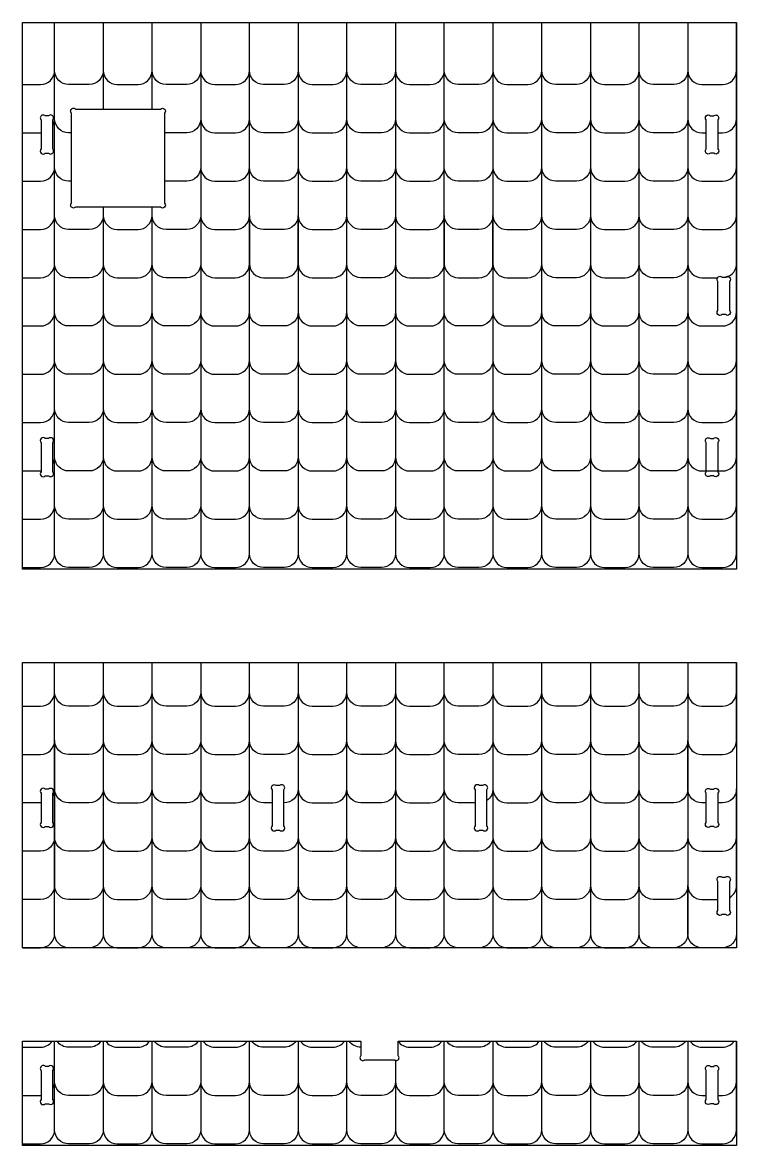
# Model space of a CAD drawing. Extents: x 73.4 to 121.7, y 2004.6 to 2045.3.
# Drawn here: x 114.09 to 121.73, y 2033.29 to 2045.31 of the extents above; entities that cross this region are included whole.
import ezdxf

# ---------------------------------------------------------------- set-up
doc = ezdxf.new("R2010")
doc.units = 0
doc.layers.add('LAYER1', color=18, linetype='CONTINUOUS')

msp = doc.modelspace()

# ---------------------------------------------------------------- linework, layer by layer
at = {"layer": 'LAYER1'}
for points in [[(114.085, 2044.647), (114.28, 2044.647, 0.414214), (114.43, 2044.797), (114.43, 2045.311)], [(114.951, 2045.311), (114.951, 2044.797, -0.414214), (114.801, 2044.647), (114.58, 2044.647, -0.414214), (114.43, 2044.797), (114.43, 2045.311)], [(114.951, 2045.311), (114.951, 2044.797, 0.414214), (115.101, 2044.647), (115.323, 2044.647, 0.414214), (115.473, 2044.797), (115.473, 2045.311)], [(115.994, 2045.311), (115.994, 2044.797, -0.414214), (115.844, 2044.647), (115.623, 2044.647, -0.414214), (115.473, 2044.797), (115.473, 2045.311)], [(115.994, 2045.311), (115.994, 2044.797, 0.414214), (116.144, 2044.647), (116.366, 2044.647, 0.414214), (116.516, 2044.797), (116.516, 2045.311)], [(117.037, 2045.311), (117.037, 2044.797, -0.414214), (116.887, 2044.647), (116.666, 2044.647, -0.414214), (116.516, 2044.797), (116.516, 2045.311)], [(117.037, 2045.311), (117.037, 2044.797, 0.414214), (117.187, 2044.647), (117.409, 2044.647, 0.414214), (117.559, 2044.797), (117.559, 2045.311)], [(118.08, 2045.311), (118.08, 2044.797, -0.414214), (117.93, 2044.647), (117.709, 2044.647, -0.414214), (117.559, 2044.797), (117.559, 2045.311)], [(118.08, 2045.311), (118.08, 2044.797, 0.414214), (118.23, 2044.647), (118.452, 2044.647, 0.414214), (118.602, 2044.797), (118.602, 2045.311)], [(119.123, 2045.311), (119.123, 2044.797, -0.414214), (118.973, 2044.647), (118.752, 2044.647, -0.414214), (118.602, 2044.797), (118.602, 2045.311)], [(119.123, 2045.311), (119.123, 2044.797, 0.414214), (119.273, 2044.647), (119.495, 2044.647, 0.414214), (119.645, 2044.797), (119.645, 2045.311)], [(120.166, 2045.311), (120.166, 2044.797, -0.414214), (120.016, 2044.647), (119.795, 2044.647, -0.414214), (119.645, 2044.797), (119.645, 2045.311)], [(120.166, 2045.311), (120.166, 2044.797, 0.414214), (120.316, 2044.647), (120.538, 2044.647, 0.414214), (120.688, 2044.797), (120.688, 2045.311)], [(121.209, 2045.311), (121.209, 2044.797, -0.414214), (121.059, 2044.647), (120.837, 2044.647, -0.414214), (120.688, 2044.797), (120.688, 2045.311)], [(121.209, 2045.311), (121.209, 2044.797, 0.414214), (121.359, 2044.647), (121.581, 2044.647, 0.414214), (121.731, 2044.797), (121.731, 2045.311)], [(114.41, 2044.206, 0.129526), (114.43, 2044.279), (114.43, 2044.797)], [(114.61, 2044.13), (114.58, 2044.13, -0.414214), (114.43, 2044.279), (114.43, 2044.797)], [(115.994, 2044.797), (115.994, 2044.279, -0.414214), (115.844, 2044.13), (115.623, 2044.13, -0.027222), (115.606, 2044.13)], [(115.994, 2044.797), (115.994, 2044.279, 0.414214), (116.144, 2044.13), (116.366, 2044.13, 0.414214), (116.516, 2044.279), (116.516, 2044.797)], [(117.037, 2044.797), (117.037, 2044.279, -0.414214), (116.887, 2044.13), (116.666, 2044.13, -0.414214), (116.516, 2044.279), (116.516, 2044.797)], [(117.037, 2044.797), (117.037, 2044.279, 0.414214), (117.187, 2044.13), (117.409, 2044.13, 0.414214), (117.559, 2044.279), (117.559, 2044.797)], [(118.08, 2044.797), (118.08, 2044.279, -0.414214), (117.93, 2044.13), (117.709, 2044.13, -0.414214), (117.559, 2044.279), (117.559, 2044.797)], [(118.08, 2044.797), (118.08, 2044.279, 0.414214), (118.23, 2044.13), (118.452, 2044.13, 0.414214), (118.602, 2044.279), (118.602, 2044.797)], [(119.123, 2044.797), (119.123, 2044.279, -0.414214), (118.973, 2044.13), (118.752, 2044.13, -0.414214), (118.602, 2044.279), (118.602, 2044.797)], [(119.123, 2044.797), (119.123, 2044.279, 0.414214), (119.273, 2044.13), (119.495, 2044.13, 0.414214), (119.645, 2044.279), (119.645, 2044.797)], [(120.166, 2044.797), (120.166, 2044.279, -0.414214), (120.016, 2044.13), (119.795, 2044.13, -0.414214), (119.645, 2044.279), (119.645, 2044.797)], [(120.166, 2044.797), (120.166, 2044.279, 0.414214), (120.316, 2044.13), (120.538, 2044.13, 0.414214), (120.688, 2044.279), (120.688, 2044.797)], [(121.209, 2044.797), (121.209, 2044.279, -0.414214), (121.059, 2044.13), (120.837, 2044.13, -0.414214), (120.688, 2044.279), (120.688, 2044.797)], [(121.209, 2044.797), (121.209, 2044.279, 0.414214), (121.359, 2044.13), (121.406, 2044.13)], [(121.531, 2044.13), (121.581, 2044.13, 0.414214), (121.731, 2044.279), (121.731, 2044.797)], [(114.085, 2043.612), (114.28, 2043.612, 0.414214), (114.43, 2043.762), (114.43, 2044.279)], [(114.61, 2043.612), (114.58, 2043.612, -0.414214), (114.43, 2043.762), (114.43, 2044.279)], [(115.994, 2044.279), (115.994, 2043.762, -0.414214), (115.844, 2043.612), (115.623, 2043.612, -0.027222), (115.606, 2043.613)], [(115.994, 2044.279), (115.994, 2043.762, 0.414214), (116.144, 2043.612), (116.366, 2043.612, 0.414214), (116.516, 2043.762), (116.516, 2044.279)], [(117.037, 2044.279), (117.037, 2043.762, -0.414214), (116.887, 2043.612), (116.666, 2043.612, -0.414214), (116.516, 2043.762), (116.516, 2044.279)], [(117.037, 2044.279), (117.037, 2043.762, 0.414214), (117.187, 2043.612), (117.409, 2043.612, 0.414214), (117.559, 2043.762), (117.559, 2044.279)], [(118.08, 2044.279), (118.08, 2043.762, -0.414214), (117.93, 2043.612), (117.709, 2043.612, -0.414214), (117.559, 2043.762), (117.559, 2044.279)], [(118.08, 2044.279), (118.08, 2043.762, 0.414214), (118.23, 2043.612), (118.452, 2043.612, 0.414214), (118.602, 2043.762), (118.602, 2044.279)], [(119.123, 2044.279), (119.123, 2043.762, -0.414214), (118.973, 2043.612), (118.752, 2043.612, -0.414214), (118.602, 2043.762), (118.602, 2044.279)], [(119.123, 2044.279), (119.123, 2043.762, 0.414214), (119.273, 2043.612), (119.495, 2043.612, 0.414214), (119.645, 2043.762), (119.645, 2044.279)], [(120.166, 2044.279), (120.166, 2043.762, -0.414214), (120.016, 2043.612), (119.795, 2043.612, -0.414214), (119.645, 2043.762), (119.645, 2044.279)], [(120.166, 2044.279), (120.166, 2043.762, 0.414214), (120.316, 2043.612), (120.538, 2043.612, 0.414214), (120.688, 2043.762), (120.688, 2044.279)], [(121.209, 2044.279), (121.209, 2043.762, -0.414214), (121.059, 2043.612), (120.837, 2043.612, -0.414214), (120.688, 2043.762), (120.688, 2044.279)], [(121.209, 2044.279), (121.209, 2043.762, 0.414214), (121.359, 2043.612), (121.581, 2043.612, 0.414214), (121.731, 2043.762), (121.731, 2044.279)], [(114.085, 2044.13), (114.28, 2044.13, 0.009213), (114.285, 2044.13)], [(114.085, 2043.095), (114.28, 2043.095, 0.414214), (114.43, 2043.245), (114.43, 2043.762)], [(114.951, 2043.333), (114.951, 2043.245, -0.414214), (114.801, 2043.095), (114.58, 2043.095, -0.414214), (114.43, 2043.245), (114.43, 2043.762)], [(115.994, 2043.762), (115.994, 2043.245, -0.414214), (115.844, 2043.095), (115.623, 2043.095, -0.414214), (115.473, 2043.245), (115.473, 2043.333)], [(115.994, 2043.762), (115.994, 2043.245, 0.414214), (116.144, 2043.095), (116.366, 2043.095, 0.414214), (116.516, 2043.245), (116.516, 2043.762)], [(117.037, 2043.762), (117.037, 2043.245, -0.414214), (116.887, 2043.095), (116.666, 2043.095, -0.414214), (116.516, 2043.245), (116.516, 2043.762)], [(117.037, 2043.762), (117.037, 2043.245, 0.414214), (117.187, 2043.095), (117.409, 2043.095, 0.414214), (117.559, 2043.245), (117.559, 2043.762)], [(118.08, 2043.762), (118.08, 2043.245, -0.414214), (117.93, 2043.095), (117.709, 2043.095, -0.414214), (117.559, 2043.245), (117.559, 2043.762)], [(118.08, 2043.762), (118.08, 2043.245, 0.414214), (118.23, 2043.095), (118.452, 2043.095, 0.414214), (118.602, 2043.245), (118.602, 2043.762)], [(119.123, 2043.762), (119.123, 2043.245, -0.414214), (118.973, 2043.095), (118.752, 2043.095, -0.414214), (118.602, 2043.245), (118.602, 2043.762)], [(119.123, 2043.762), (119.123, 2043.245, 0.414214), (119.273, 2043.095), (119.495, 2043.095, 0.414214), (119.645, 2043.245), (119.645, 2043.762)], [(120.166, 2043.762), (120.166, 2043.245, -0.414214), (120.016, 2043.095), (119.795, 2043.095, -0.414214), (119.645, 2043.245), (119.645, 2043.762)], [(120.166, 2043.762), (120.166, 2043.245, 0.414214), (120.316, 2043.095), (120.538, 2043.095, 0.414214), (120.688, 2043.245), (120.688, 2043.762)], [(121.209, 2043.762), (121.209, 2043.245, -0.414214), (121.059, 2043.095), (120.837, 2043.095, -0.414214), (120.688, 2043.245), (120.688, 2043.762)], [(121.209, 2043.762), (121.209, 2043.245, 0.414214), (121.359, 2043.095), (121.581, 2043.095, 0.414214), (121.731, 2043.245), (121.731, 2043.762)], [(114.951, 2043.333), (114.951, 2043.245, 0.414214), (115.101, 2043.095), (115.323, 2043.095, 0.414214), (115.473, 2043.245), (115.473, 2043.333)], [(114.085, 2042.578), (114.28, 2042.578, 0.414214), (114.43, 2042.728), (114.43, 2043.245)], [(114.951, 2043.245), (114.951, 2042.728, -0.414214), (114.801, 2042.578), (114.58, 2042.578, -0.414214), (114.43, 2042.728), (114.43, 2043.245)], [(114.951, 2043.245), (114.951, 2042.728, 0.414214), (115.101, 2042.578), (115.323, 2042.578, 0.414214), (115.473, 2042.728), (115.473, 2043.245)], [(115.994, 2043.245), (115.994, 2042.728, -0.414214), (115.844, 2042.578), (115.623, 2042.578, -0.414214), (115.473, 2042.728), (115.473, 2043.245)], [(115.994, 2043.245), (115.994, 2042.728, 0.414214), (116.144, 2042.578), (116.366, 2042.578, 0.414214), (116.516, 2042.728), (116.516, 2043.245)], [(116.516, 2043.245), (116.516, 2042.728, 0.414214), (116.666, 2042.578), (116.887, 2042.578, 0.414214), (117.037, 2042.728), (117.037, 2043.245)], [(117.037, 2043.245), (117.037, 2042.728, 0.414214), (117.187, 2042.578), (117.409, 2042.578, 0.414214), (117.559, 2042.728), (117.559, 2043.245)], [(118.08, 2043.245), (118.08, 2042.728, -0.414214), (117.93, 2042.578), (117.709, 2042.578, -0.414214), (117.559, 2042.728), (117.559, 2043.245)], [(118.08, 2043.245), (118.08, 2042.728, 0.414214), (118.23, 2042.578), (118.452, 2042.578, 0.414214), (118.602, 2042.728), (118.602, 2043.245)], [(118.602, 2043.245), (118.602, 2042.728, 0.414214), (118.752, 2042.578), (118.973, 2042.578, 0.414214), (119.123, 2042.728), (119.123, 2043.245)], [(119.123, 2043.245), (119.123, 2042.728, 0.414214), (119.273, 2042.578), (119.495, 2042.578, 0.414214), (119.645, 2042.728), (119.645, 2043.245)], [(120.166, 2043.245), (120.166, 2042.728, -0.414214), (120.016, 2042.578), (119.795, 2042.578, -0.414214), (119.645, 2042.728), (119.645, 2043.245)], [(120.166, 2043.245), (120.166, 2042.728, 0.414214), (120.316, 2042.578), (120.538, 2042.578, 0.414214), (120.688, 2042.728), (120.688, 2043.245)], [(121.209, 2043.245), (121.209, 2042.728, -0.414214), (121.059, 2042.578), (120.837, 2042.578, -0.414214), (120.688, 2042.728), (120.688, 2043.245)], [(121.209, 2043.245), (121.209, 2042.728, 0.414214), (121.359, 2042.578), (121.531, 2042.578)], [(121.622, 2042.584, 0.335351), (121.731, 2042.728), (121.731, 2043.245)], [(114.085, 2042.061), (114.28, 2042.061, 0.414214), (114.43, 2042.211), (114.43, 2042.728)], [(114.951, 2042.728), (114.951, 2042.211, -0.414214), (114.801, 2042.061), (114.58, 2042.061, -0.414214), (114.43, 2042.211), (114.43, 2042.728)], [(114.951, 2042.728), (114.951, 2042.211, 0.414214), (115.101, 2042.061), (115.323, 2042.061, 0.414214), (115.473, 2042.211), (115.473, 2042.728)], [(115.994, 2042.728), (115.994, 2042.211, -0.414214), (115.844, 2042.061), (115.623, 2042.061, -0.414214), (115.473, 2042.211), (115.473, 2042.728)], [(115.994, 2042.728), (115.994, 2042.211, 0.414214), (116.144, 2042.061), (116.366, 2042.061, 0.414214), (116.516, 2042.211), (116.516, 2042.728)], [(117.037, 2042.728), (117.037, 2042.211, -0.414214), (116.887, 2042.061), (116.666, 2042.061, -0.414214), (116.516, 2042.211), (116.516, 2042.728)], [(117.037, 2042.728), (117.037, 2042.211, 0.414214), (117.187, 2042.061), (117.409, 2042.061, 0.414214), (117.559, 2042.211), (117.559, 2042.728)], [(118.08, 2042.728), (118.08, 2042.211, -0.414214), (117.93, 2042.061), (117.709, 2042.061, -0.414214), (117.559, 2042.211), (117.559, 2042.728)], [(118.08, 2042.728), (118.08, 2042.211, 0.414214), (118.23, 2042.061), (118.452, 2042.061, 0.414214), (118.602, 2042.211), (118.602, 2042.728)], [(119.123, 2042.728), (119.123, 2042.211, -0.414214), (118.973, 2042.061), (118.752, 2042.061, -0.414214), (118.602, 2042.211), (118.602, 2042.728)], [(119.123, 2042.728), (119.123, 2042.211, 0.414214), (119.273, 2042.061), (119.495, 2042.061, 0.414214), (119.645, 2042.211), (119.645, 2042.728)], [(120.166, 2042.728), (120.166, 2042.211, -0.414214), (120.016, 2042.061), (119.795, 2042.061, -0.414214), (119.645, 2042.211), (119.645, 2042.728)], [(120.166, 2042.728), (120.166, 2042.211, 0.414214), (120.316, 2042.061), (120.538, 2042.061, 0.414214), (120.688, 2042.211), (120.688, 2042.728)], [(121.209, 2042.728), (121.209, 2042.211, -0.414214), (121.059, 2042.061), (120.837, 2042.061, -0.414214), (120.688, 2042.211), (120.688, 2042.728)], [(121.209, 2042.728), (121.209, 2042.211, 0.414214), (121.359, 2042.061), (121.581, 2042.061, 0.414214), (121.731, 2042.211), (121.731, 2042.728)], [(114.085, 2041.544), (114.28, 2041.544, 0.414214), (114.43, 2041.694), (114.43, 2042.211)], [(114.951, 2042.211), (114.951, 2041.694, -0.414214), (114.801, 2041.544), (114.58, 2041.544, -0.414214), (114.43, 2041.694), (114.43, 2042.211)], [(114.951, 2042.211), (114.951, 2041.694, 0.414214), (115.101, 2041.544), (115.323, 2041.544, 0.414214), (115.473, 2041.694), (115.473, 2042.211)], [(115.994, 2042.211), (115.994, 2041.694, -0.414214), (115.844, 2041.544), (115.623, 2041.544, -0.414214), (115.473, 2041.694), (115.473, 2042.211)], [(115.994, 2042.211), (115.994, 2041.694, 0.414214), (116.144, 2041.544), (116.366, 2041.544, 0.414214), (116.516, 2041.694), (116.516, 2042.211)], [(117.037, 2042.211), (117.037, 2041.694, -0.414214), (116.887, 2041.544), (116.666, 2041.544, -0.414214), (116.516, 2041.694), (116.516, 2042.211)], [(117.037, 2042.211), (117.037, 2041.694, 0.414214), (117.187, 2041.544), (117.409, 2041.544, 0.414214), (117.559, 2041.694), (117.559, 2042.211)], [(118.08, 2042.211), (118.08, 2041.694, -0.414214), (117.93, 2041.544), (117.709, 2041.544, -0.414214), (117.559, 2041.694), (117.559, 2042.211)], [(118.08, 2042.211), (118.08, 2041.694, 0.414214), (118.23, 2041.544), (118.452, 2041.544, 0.414214), (118.602, 2041.694), (118.602, 2042.211)], [(119.123, 2042.211), (119.123, 2041.694, -0.414214), (118.973, 2041.544), (118.752, 2041.544, -0.414214), (118.602, 2041.694), (118.602, 2042.211)], [(119.123, 2042.211), (119.123, 2041.694, 0.414214), (119.273, 2041.544), (119.495, 2041.544, 0.414214), (119.645, 2041.694), (119.645, 2042.211)], [(120.166, 2042.211), (120.166, 2041.694, -0.414214), (120.016, 2041.544), (119.795, 2041.544, -0.414214), (119.645, 2041.694), (119.645, 2042.211)], [(120.166, 2042.211), (120.166, 2041.694, 0.414214), (120.316, 2041.544), (120.538, 2041.544, 0.414214), (120.688, 2041.694), (120.688, 2042.211)], [(121.209, 2042.211), (121.209, 2041.694, -0.414214), (121.059, 2041.544), (120.837, 2041.544, -0.414214), (120.688, 2041.694), (120.688, 2042.211)], [(121.209, 2042.211), (121.209, 2041.694, 0.414214), (121.359, 2041.544), (121.581, 2041.544, 0.414214), (121.731, 2041.694), (121.731, 2042.211)], [(114.085, 2041.027), (114.28, 2041.027, 0.414214), (114.43, 2041.176), (114.43, 2041.694)], [(114.951, 2041.694), (114.951, 2041.176, -0.414214), (114.801, 2041.027), (114.58, 2041.027, -0.414214), (114.43, 2041.176), (114.43, 2041.694)], [(114.951, 2041.694), (114.951, 2041.176, 0.414214), (115.101, 2041.027), (115.323, 2041.027, 0.414214), (115.473, 2041.176), (115.473, 2041.694)], [(115.994, 2041.694), (115.994, 2041.176, -0.414214), (115.844, 2041.027), (115.623, 2041.027, -0.414214), (115.473, 2041.176), (115.473, 2041.694)], [(115.994, 2041.694), (115.994, 2041.176, 0.414214), (116.144, 2041.027), (116.366, 2041.027, 0.414214), (116.516, 2041.176), (116.516, 2041.694)], [(117.037, 2041.694), (117.037, 2041.176, -0.414214), (116.887, 2041.027), (116.666, 2041.027, -0.414214), (116.516, 2041.176), (116.516, 2041.694)], [(117.037, 2041.694), (117.037, 2041.176, 0.414214), (117.187, 2041.027), (117.409, 2041.027, 0.414214), (117.559, 2041.176), (117.559, 2041.694)], [(118.08, 2041.694), (118.08, 2041.176, -0.414214), (117.93, 2041.027), (117.709, 2041.027, -0.414214), (117.559, 2041.176), (117.559, 2041.694)], [(118.08, 2041.694), (118.08, 2041.176, 0.414214), (118.23, 2041.027), (118.452, 2041.027, 0.414214), (118.602, 2041.176), (118.602, 2041.694)], [(119.123, 2041.694), (119.123, 2041.176, -0.414214), (118.973, 2041.027), (118.752, 2041.027, -0.414214), (118.602, 2041.176), (118.602, 2041.694)], [(119.123, 2041.694), (119.123, 2041.176, 0.414214), (119.273, 2041.027), (119.495, 2041.027, 0.414214), (119.645, 2041.176), (119.645, 2041.694)], [(120.166, 2041.694), (120.166, 2041.176, -0.414214), (120.016, 2041.027), (119.795, 2041.027, -0.414214), (119.645, 2041.176), (119.645, 2041.694)], [(120.166, 2041.694), (120.166, 2041.176, 0.414214), (120.316, 2041.027), (120.538, 2041.027, 0.414214), (120.688, 2041.176), (120.688, 2041.694)], [(121.209, 2041.694), (121.209, 2041.176, -0.414214), (121.059, 2041.027), (120.837, 2041.027, -0.414214), (120.688, 2041.176), (120.688, 2041.694)], [(121.209, 2041.694), (121.209, 2041.176, 0.414214), (121.359, 2041.027), (121.581, 2041.027, 0.414214), (121.731, 2041.176), (121.731, 2041.694)], [(114.41, 2040.585, 0.129526), (114.43, 2040.659), (114.43, 2041.176)], [(114.951, 2041.176), (114.951, 2040.659, -0.414214), (114.801, 2040.509), (114.58, 2040.509, -0.414214), (114.43, 2040.659), (114.43, 2041.176)], [(114.951, 2041.176), (114.951, 2040.659, 0.414214), (115.101, 2040.509), (115.323, 2040.509, 0.414214), (115.473, 2040.659), (115.473, 2041.176)], [(115.994, 2041.176), (115.994, 2040.659, -0.414214), (115.844, 2040.509), (115.623, 2040.509, -0.414214), (115.473, 2040.659), (115.473, 2041.176)], [(115.994, 2041.176), (115.994, 2040.659, 0.414214), (116.144, 2040.509), (116.366, 2040.509, 0.414214), (116.516, 2040.659), (116.516, 2041.176)], [(117.037, 2041.176), (117.037, 2040.659, -0.414214), (116.887, 2040.509), (116.666, 2040.509, -0.414214), (116.516, 2040.659), (116.516, 2041.176)], [(117.037, 2041.176), (117.037, 2040.659, 0.414214), (117.187, 2040.509), (117.409, 2040.509, 0.414214), (117.559, 2040.659), (117.559, 2041.176)], [(118.08, 2041.176), (118.08, 2040.659, -0.414214), (117.93, 2040.509), (117.709, 2040.509, -0.414214), (117.559, 2040.659), (117.559, 2041.176)], [(118.08, 2041.176), (118.08, 2040.659, 0.414214), (118.23, 2040.509), (118.452, 2040.509, 0.414214), (118.602, 2040.659), (118.602, 2041.176)], [(119.123, 2041.176), (119.123, 2040.659, -0.414214), (118.973, 2040.509), (118.752, 2040.509, -0.414214), (118.602, 2040.659), (118.602, 2041.176)], [(119.123, 2041.176), (119.123, 2040.659, 0.414214), (119.273, 2040.509), (119.495, 2040.509, 0.414214), (119.645, 2040.659), (119.645, 2041.176)], [(120.166, 2041.176), (120.166, 2040.659, -0.414214), (120.016, 2040.509), (119.795, 2040.509, -0.414214), (119.645, 2040.659), (119.645, 2041.176)], [(120.166, 2041.176), (120.166, 2040.659, 0.414214), (120.316, 2040.509), (120.538, 2040.509, 0.414214), (120.688, 2040.659), (120.688, 2041.176)], [(121.209, 2041.176), (121.209, 2040.659, -0.414214), (121.059, 2040.509), (120.837, 2040.509, -0.414214), (120.688, 2040.659), (120.688, 2041.176)], [(121.209, 2041.176), (121.209, 2040.659, 0.414214), (121.359, 2040.509), (121.581, 2040.509, 0.414214), (121.731, 2040.659), (121.731, 2041.176)], [(114.085, 2039.992), (114.28, 2039.992, 0.414214), (114.43, 2040.142), (114.43, 2040.659)], [(114.951, 2040.659), (114.951, 2040.142, -0.414214), (114.801, 2039.992), (114.58, 2039.992, -0.414214), (114.43, 2040.142), (114.43, 2040.659)], [(114.951, 2040.659), (114.951, 2040.142, 0.414214), (115.101, 2039.992), (115.323, 2039.992, 0.414214), (115.473, 2040.142), (115.473, 2040.659)], [(115.994, 2040.659), (115.994, 2040.142, -0.414214), (115.844, 2039.992), (115.623, 2039.992, -0.414214), (115.473, 2040.142), (115.473, 2040.659)], [(115.994, 2040.659), (115.994, 2040.142, 0.414214), (116.144, 2039.992), (116.366, 2039.992, 0.414214), (116.516, 2040.142), (116.516, 2040.659)], [(117.037, 2040.659), (117.037, 2040.142, -0.414214), (116.887, 2039.992), (116.666, 2039.992, -0.414214), (116.516, 2040.142), (116.516, 2040.659)], [(117.037, 2040.659), (117.037, 2040.142, 0.414214), (117.187, 2039.992), (117.409, 2039.992, 0.414214), (117.559, 2040.142), (117.559, 2040.659)], [(118.08, 2040.659), (118.08, 2040.142, -0.414214), (117.93, 2039.992), (117.709, 2039.992, -0.414214), (117.559, 2040.142), (117.559, 2040.659)], [(118.08, 2040.659), (118.08, 2040.142, 0.414214), (118.23, 2039.992), (118.452, 2039.992, 0.414214), (118.602, 2040.142), (118.602, 2040.659)], [(119.123, 2040.659), (119.123, 2040.142, -0.414214), (118.973, 2039.992), (118.752, 2039.992, -0.414214), (118.602, 2040.142), (118.602, 2040.659)], [(119.123, 2040.659), (119.123, 2040.142, 0.414214), (119.273, 2039.992), (119.495, 2039.992, 0.414214), (119.645, 2040.142), (119.645, 2040.659)], [(120.166, 2040.659), (120.166, 2040.142, -0.414214), (120.016, 2039.992), (119.795, 2039.992, -0.414214), (119.645, 2040.142), (119.645, 2040.659)], [(120.166, 2040.659), (120.166, 2040.142, 0.414214), (120.316, 2039.992), (120.538, 2039.992, 0.414214), (120.688, 2040.142), (120.688, 2040.659)], [(121.209, 2040.659), (121.209, 2040.142, -0.414214), (121.059, 2039.992), (120.837, 2039.992, -0.414214), (120.688, 2040.142), (120.688, 2040.659)], [(121.209, 2040.659), (121.209, 2040.142, 0.414214), (121.359, 2039.992), (121.581, 2039.992, 0.414214), (121.731, 2040.142), (121.731, 2040.659)], [(114.085, 2040.509), (114.28, 2040.509, 0.009213), (114.285, 2040.509)], [(114.085, 2039.475), (114.28, 2039.475, 0.414214), (114.43, 2039.625), (114.43, 2040.142)], [(114.951, 2040.142), (114.951, 2039.625, -0.414214), (114.801, 2039.475), (114.58, 2039.475, -0.414214), (114.43, 2039.625), (114.43, 2040.142)], [(114.951, 2040.142), (114.951, 2039.625, 0.414214), (115.101, 2039.475), (115.323, 2039.475, 0.414214), (115.473, 2039.625), (115.473, 2040.142)], [(115.994, 2040.142), (115.994, 2039.625, -0.414214), (115.844, 2039.475), (115.623, 2039.475, -0.414214), (115.473, 2039.625), (115.473, 2040.142)], [(115.994, 2040.142), (115.994, 2039.625, 0.414214), (116.144, 2039.475), (116.366, 2039.475, 0.414214), (116.516, 2039.625), (116.516, 2040.142)], [(117.037, 2040.142), (117.037, 2039.625, -0.414214), (116.887, 2039.475), (116.666, 2039.475, -0.414214), (116.516, 2039.625), (116.516, 2040.142)], [(117.037, 2040.142), (117.037, 2039.625, 0.414214), (117.187, 2039.475), (117.409, 2039.475, 0.414214), (117.559, 2039.625), (117.559, 2040.142)], [(118.08, 2040.142), (118.08, 2039.625, -0.414214), (117.93, 2039.475), (117.709, 2039.475, -0.414214), (117.559, 2039.625), (117.559, 2040.142)], [(118.08, 2040.142), (118.08, 2039.625, 0.414214), (118.23, 2039.475), (118.452, 2039.475, 0.414214), (118.602, 2039.625), (118.602, 2040.142)], [(119.123, 2040.142), (119.123, 2039.625, -0.414214), (118.973, 2039.475), (118.752, 2039.475, -0.414214), (118.602, 2039.625), (118.602, 2040.142)], [(119.123, 2040.142), (119.123, 2039.625, 0.414214), (119.273, 2039.475), (119.495, 2039.475, 0.414214), (119.645, 2039.625), (119.645, 2040.142)], [(120.166, 2040.142), (120.166, 2039.625, -0.414214), (120.016, 2039.475), (119.795, 2039.475, -0.414214), (119.645, 2039.625), (119.645, 2040.142)], [(120.166, 2040.142), (120.166, 2039.625, 0.414214), (120.316, 2039.475), (120.538, 2039.475, 0.414214), (120.688, 2039.625), (120.688, 2040.142)], [(121.209, 2040.142), (121.209, 2039.625, -0.414214), (121.059, 2039.475), (120.837, 2039.475, -0.414214), (120.688, 2039.625), (120.688, 2040.142)], [(121.209, 2040.142), (121.209, 2039.625, 0.414214), (121.359, 2039.475), (121.581, 2039.475, 0.414214), (121.731, 2039.625), (121.731, 2040.142)], [(114.085, 2037.991), (114.28, 2037.991, 0.414214), (114.43, 2038.14), (114.43, 2038.458)], [(114.951, 2038.458), (114.951, 2038.14, -0.414214), (114.801, 2037.991), (114.58, 2037.991, -0.414214), (114.43, 2038.14), (114.43, 2038.458)], [(114.951, 2038.458), (114.951, 2038.14, 0.414214), (115.101, 2037.991), (115.323, 2037.991, 0.414214), (115.473, 2038.14), (115.473, 2038.458)], [(115.994, 2038.458), (115.994, 2038.14, -0.414214), (115.844, 2037.991), (115.623, 2037.991, -0.414214), (115.473, 2038.14), (115.473, 2038.458)], [(115.994, 2038.458), (115.994, 2038.14, 0.414214), (116.144, 2037.991), (116.366, 2037.991, 0.414214), (116.516, 2038.14), (116.516, 2038.458)], [(117.037, 2038.458), (117.037, 2038.14, -0.414214), (116.887, 2037.991), (116.666, 2037.991, -0.414214), (116.516, 2038.14), (116.516, 2038.458)], [(117.037, 2038.458), (117.037, 2038.14, 0.414214), (117.187, 2037.991), (117.409, 2037.991, 0.414214), (117.559, 2038.14), (117.559, 2038.458)], [(118.08, 2038.458), (118.08, 2038.14, -0.414214), (117.93, 2037.991), (117.709, 2037.991, -0.414214), (117.559, 2038.14), (117.559, 2038.458)], [(118.08, 2038.458), (118.08, 2038.14, 0.414214), (118.23, 2037.991), (118.452, 2037.991, 0.414214), (118.602, 2038.14), (118.602, 2038.458)], [(119.123, 2038.458), (119.123, 2038.14, -0.414214), (118.973, 2037.991), (118.752, 2037.991, -0.414214), (118.602, 2038.14), (118.602, 2038.458)], [(119.123, 2038.458), (119.123, 2038.14, 0.414214), (119.273, 2037.991), (119.495, 2037.991, 0.414214), (119.645, 2038.14), (119.645, 2038.458)], [(120.166, 2038.458), (120.166, 2038.14, -0.414214), (120.016, 2037.991), (119.795, 2037.991, -0.414214), (119.645, 2038.14), (119.645, 2038.458)], [(120.166, 2038.458), (120.166, 2038.14, 0.414214), (120.316, 2037.991), (120.538, 2037.991, 0.414214), (120.688, 2038.14), (120.688, 2038.458)], [(121.209, 2038.458), (121.209, 2038.14, -0.414214), (121.059, 2037.991), (120.837, 2037.991, -0.414214), (120.688, 2038.14), (120.688, 2038.458)], [(121.209, 2038.458), (121.209, 2038.14, 0.414214), (121.359, 2037.991), (121.581, 2037.991, 0.414214), (121.731, 2038.14), (121.731, 2038.458)], [(114.085, 2037.473), (114.28, 2037.473, 0.414214), (114.43, 2037.623), (114.43, 2038.137)], [(114.951, 2038.137), (114.951, 2037.623, -0.414214), (114.801, 2037.473), (114.58, 2037.473, -0.414214), (114.43, 2037.623), (114.43, 2038.137)], [(114.951, 2038.137), (114.951, 2037.623, 0.414214), (115.101, 2037.473), (115.323, 2037.473, 0.414214), (115.473, 2037.623), (115.473, 2038.137)], [(115.994, 2038.137), (115.994, 2037.623, -0.414214), (115.844, 2037.473), (115.623, 2037.473, -0.414214), (115.473, 2037.623), (115.473, 2038.137)], [(115.994, 2038.137), (115.994, 2037.623, 0.414214), (116.144, 2037.473), (116.366, 2037.473, 0.414214), (116.516, 2037.623), (116.516, 2038.137)], [(117.037, 2038.137), (117.037, 2037.623, -0.414214), (116.887, 2037.473), (116.666, 2037.473, -0.414214), (116.516, 2037.623), (116.516, 2038.137)], [(117.037, 2038.137), (117.037, 2037.623, 0.414214), (117.187, 2037.473), (117.409, 2037.473, 0.414214), (117.559, 2037.623), (117.559, 2038.137)], [(118.08, 2038.137), (118.08, 2037.623, -0.414214), (117.93, 2037.473), (117.709, 2037.473, -0.414214), (117.559, 2037.623), (117.559, 2038.137)], [(118.08, 2038.137), (118.08, 2037.623, 0.414214), (118.23, 2037.473), (118.452, 2037.473, 0.414214), (118.602, 2037.623), (118.602, 2038.137)], [(119.123, 2038.137), (119.123, 2037.623, -0.414214), (118.973, 2037.473), (118.752, 2037.473, -0.414214), (118.602, 2037.623), (118.602, 2038.137)], [(119.123, 2038.137), (119.123, 2037.623, 0.414214), (119.273, 2037.473), (119.495, 2037.473, 0.414214), (119.645, 2037.623), (119.645, 2038.137)], [(120.166, 2038.137), (120.166, 2037.623, -0.414214), (120.016, 2037.473), (119.795, 2037.473, -0.414214), (119.645, 2037.623), (119.645, 2038.137)], [(120.166, 2038.137), (120.166, 2037.623, 0.414214), (120.316, 2037.473), (120.538, 2037.473, 0.414214), (120.688, 2037.623), (120.688, 2038.137)], [(121.209, 2038.137), (121.209, 2037.623, -0.414214), (121.059, 2037.473), (120.837, 2037.473, -0.414214), (120.688, 2037.623), (120.688, 2038.137)], [(121.209, 2038.137), (121.209, 2037.623, 0.414214), (121.359, 2037.473), (121.581, 2037.473, 0.414214), (121.731, 2037.623), (121.731, 2038.137)], [(114.43, 2037.623), (114.43, 2037.106, -0.129526), (114.41, 2037.032)], [(114.951, 2037.623), (114.951, 2037.106, -0.414214), (114.801, 2036.956), (114.58, 2036.956, -0.414214), (114.43, 2037.106), (114.43, 2037.623)], [(114.951, 2037.623), (114.951, 2037.106, 0.414214), (115.101, 2036.956), (115.323, 2036.956, 0.414214), (115.473, 2037.106), (115.473, 2037.623)], [(115.994, 2037.623), (115.994, 2037.106, -0.414214), (115.844, 2036.956), (115.623, 2036.956, -0.414214), (115.473, 2037.106), (115.473, 2037.623)], [(115.994, 2037.623), (115.994, 2037.106, 0.414214), (116.144, 2036.956), (116.366, 2036.956, 0.414214), (116.516, 2037.106), (116.516, 2037.623)], [(116.759, 2036.956), (116.666, 2036.956, -0.414214), (116.516, 2037.106), (116.516, 2037.623)], [(117.037, 2037.623), (117.037, 2037.106, -0.414214), (116.887, 2036.956), (116.884, 2036.956)], [(117.037, 2037.623), (117.037, 2037.106, 0.414214), (117.187, 2036.956), (117.409, 2036.956, 0.414214), (117.559, 2037.106), (117.559, 2037.623)], [(118.08, 2037.623), (118.08, 2037.106, -0.414214), (117.93, 2036.956), (117.709, 2036.956, -0.414214), (117.559, 2037.106), (117.559, 2037.623)], [(118.08, 2037.623), (118.08, 2037.106, 0.414214), (118.23, 2036.956), (118.452, 2036.956, 0.414214), (118.602, 2037.106), (118.602, 2037.623)], [(118.932, 2036.956), (118.752, 2036.956, -0.414214), (118.602, 2037.106), (118.602, 2037.623)], [(119.123, 2037.623), (119.123, 2037.106, -0.24882), (119.057, 2036.982)], [(119.123, 2037.623), (119.123, 2037.106, 0.414214), (119.273, 2036.956), (119.495, 2036.956, 0.414214), (119.645, 2037.106), (119.645, 2037.623)], [(120.166, 2037.623), (120.166, 2037.106, -0.414214), (120.016, 2036.956), (119.795, 2036.956, -0.414214), (119.645, 2037.106), (119.645, 2037.623)], [(120.166, 2037.623), (120.166, 2037.106, 0.414214), (120.316, 2036.956), (120.538, 2036.956, 0.414214), (120.688, 2037.106), (120.688, 2037.623)], [(121.209, 2037.623), (121.209, 2037.106, -0.414214), (121.059, 2036.956), (120.837, 2036.956, -0.414214), (120.688, 2037.106), (120.688, 2037.623)], [(121.406, 2036.956), (121.359, 2036.956, -0.414214), (121.209, 2037.106), (121.209, 2037.623)], [(121.731, 2037.623), (121.731, 2037.106, -0.414214), (121.581, 2036.956), (121.531, 2036.956)], [(114.43, 2037.106), (114.43, 2036.589, -0.414214), (114.28, 2036.439), (114.085, 2036.439)], [(114.951, 2037.106), (114.951, 2036.589, -0.414214), (114.801, 2036.439), (114.58, 2036.439, -0.414214), (114.43, 2036.589), (114.43, 2037.106)], [(114.951, 2037.106), (114.951, 2036.589, 0.414214), (115.101, 2036.439), (115.323, 2036.439, 0.414214), (115.473, 2036.589), (115.473, 2037.106)], [(115.994, 2037.106), (115.994, 2036.589, -0.414214), (115.844, 2036.439), (115.623, 2036.439, -0.414214), (115.473, 2036.589), (115.473, 2037.106)], [(115.994, 2037.106), (115.994, 2036.589, 0.414214), (116.144, 2036.439), (116.366, 2036.439, 0.414214), (116.516, 2036.589), (116.516, 2037.106)], [(117.037, 2037.106), (117.037, 2036.589, -0.414214), (116.887, 2036.439), (116.666, 2036.439, -0.414214), (116.516, 2036.589), (116.516, 2037.106)], [(117.037, 2037.106), (117.037, 2036.589, 0.414214), (117.187, 2036.439), (117.409, 2036.439, 0.414214), (117.559, 2036.589), (117.559, 2037.106)], [(118.08, 2037.106), (118.08, 2036.589, -0.414214), (117.93, 2036.439), (117.709, 2036.439, -0.414214), (117.559, 2036.589), (117.559, 2037.106)], [(118.08, 2037.106), (118.08, 2036.589, 0.414214), (118.23, 2036.439), (118.452, 2036.439, 0.414214), (118.602, 2036.589), (118.602, 2037.106)], [(119.123, 2037.106), (119.123, 2036.589, -0.414214), (118.973, 2036.439), (118.752, 2036.439, -0.414214), (118.602, 2036.589), (118.602, 2037.106)], [(119.123, 2037.106), (119.123, 2036.589, 0.414214), (119.273, 2036.439), (119.495, 2036.439, 0.414214), (119.645, 2036.589), (119.645, 2037.106)], [(120.166, 2037.106), (120.166, 2036.589, -0.414214), (120.016, 2036.439), (119.795, 2036.439, -0.414214), (119.645, 2036.589), (119.645, 2037.106)], [(120.166, 2037.106), (120.166, 2036.589, 0.414214), (120.316, 2036.439), (120.538, 2036.439, 0.414214), (120.688, 2036.589), (120.688, 2037.106)], [(121.209, 2037.106), (121.209, 2036.589, -0.414214), (121.059, 2036.439), (120.837, 2036.439, -0.414214), (120.688, 2036.589), (120.688, 2037.106)], [(121.209, 2037.106), (121.209, 2036.589, 0.414214), (121.359, 2036.439), (121.581, 2036.439, 0.414214), (121.731, 2036.589), (121.731, 2037.106)], [(114.285, 2036.956, -0.009213), (114.28, 2036.956), (114.085, 2036.956)], [(114.43, 2036.589), (114.43, 2036.072, -0.414214), (114.28, 2035.922), (114.085, 2035.922)], [(114.951, 2036.589), (114.951, 2036.072, -0.414214), (114.801, 2035.922), (114.58, 2035.922, -0.414214), (114.43, 2036.072), (114.43, 2036.589)], [(114.951, 2036.589), (114.951, 2036.072, 0.414214), (115.101, 2035.922), (115.323, 2035.922, 0.414214), (115.473, 2036.072), (115.473, 2036.589)], [(115.994, 2036.589), (115.994, 2036.072, -0.414214), (115.844, 2035.922), (115.623, 2035.922, -0.414214), (115.473, 2036.072), (115.473, 2036.589)], [(115.994, 2036.589), (115.994, 2036.072, 0.414214), (116.144, 2035.922), (116.366, 2035.922, 0.414214), (116.516, 2036.072), (116.516, 2036.589)], [(117.037, 2036.589), (117.037, 2036.072, -0.414214), (116.887, 2035.922), (116.666, 2035.922, -0.414214), (116.516, 2036.072), (116.516, 2036.589)], [(117.037, 2036.589), (117.037, 2036.072, 0.414214), (117.187, 2035.922), (117.409, 2035.922, 0.414214), (117.559, 2036.072), (117.559, 2036.589)], [(118.08, 2036.589), (118.08, 2036.072, -0.414214), (117.93, 2035.922), (117.709, 2035.922, -0.414214), (117.559, 2036.072), (117.559, 2036.589)], [(118.08, 2036.589), (118.08, 2036.072, 0.414214), (118.23, 2035.922), (118.452, 2035.922, 0.414214), (118.602, 2036.072), (118.602, 2036.589)], [(119.123, 2036.589), (119.123, 2036.072, -0.414214), (118.973, 2035.922), (118.752, 2035.922, -0.414214), (118.602, 2036.072), (118.602, 2036.589)], [(119.123, 2036.589), (119.123, 2036.072, 0.414214), (119.273, 2035.922), (119.495, 2035.922, 0.414214), (119.645, 2036.072), (119.645, 2036.589)], [(120.166, 2036.589), (120.166, 2036.072, -0.414214), (120.016, 2035.922), (119.795, 2035.922, -0.414214), (119.645, 2036.072), (119.645, 2036.589)], [(120.166, 2036.589), (120.166, 2036.072, 0.414214), (120.316, 2035.922), (120.538, 2035.922, 0.414214), (120.688, 2036.072), (120.688, 2036.589)], [(121.209, 2036.589), (121.209, 2036.072, -0.414214), (121.059, 2035.922), (120.837, 2035.922, -0.414214), (120.688, 2036.072), (120.688, 2036.589)], [(121.209, 2036.589), (121.209, 2036.072, 0.414214), (121.359, 2035.922), (121.531, 2035.922)], [(121.656, 2035.942, 0.267949), (121.731, 2036.072), (121.731, 2036.589)], [(114.085, 2035.405), (114.28, 2035.405, 0.414214), (114.43, 2035.555), (114.43, 2036.072)], [(114.951, 2036.072), (114.951, 2035.555, -0.414214), (114.801, 2035.405), (114.58, 2035.405, -0.414214), (114.43, 2035.555), (114.43, 2036.072)], [(114.951, 2036.072), (114.951, 2035.555, 0.414214), (115.101, 2035.405), (115.323, 2035.405, 0.414214), (115.473, 2035.555), (115.473, 2036.072)], [(115.994, 2036.072), (115.994, 2035.555, -0.414214), (115.844, 2035.405), (115.623, 2035.405, -0.414214), (115.473, 2035.555), (115.473, 2036.072)], [(115.994, 2036.072), (115.994, 2035.555, 0.414214), (116.144, 2035.405), (116.366, 2035.405, 0.414214), (116.516, 2035.555), (116.516, 2036.072)], [(117.037, 2036.072), (117.037, 2035.555, -0.414214), (116.887, 2035.405), (116.666, 2035.405, -0.414214), (116.516, 2035.555), (116.516, 2036.072)], [(117.037, 2036.072), (117.037, 2035.555, 0.414214), (117.187, 2035.405), (117.409, 2035.405, 0.414214), (117.559, 2035.555), (117.559, 2036.072)], [(118.08, 2036.072), (118.08, 2035.555, -0.414214), (117.93, 2035.405), (117.709, 2035.405, -0.414214), (117.559, 2035.555), (117.559, 2036.072)], [(118.08, 2036.072), (118.08, 2035.555, 0.414214), (118.23, 2035.405), (118.452, 2035.405, 0.414214), (118.602, 2035.555), (118.602, 2036.072)], [(119.123, 2036.072), (119.123, 2035.555, -0.414214), (118.973, 2035.405), (118.752, 2035.405, -0.414214), (118.602, 2035.555), (118.602, 2036.072)], [(119.123, 2036.072), (119.123, 2035.555, 0.414214), (119.273, 2035.405), (119.495, 2035.405, 0.414214), (119.645, 2035.555), (119.645, 2036.072)], [(120.166, 2036.072), (120.166, 2035.555, -0.414214), (120.016, 2035.405), (119.795, 2035.405, -0.414214), (119.645, 2035.555), (119.645, 2036.072)], [(120.166, 2036.072), (120.166, 2035.555, 0.414214), (120.316, 2035.405), (120.538, 2035.405, 0.414214), (120.688, 2035.555), (120.688, 2036.072)], [(121.209, 2036.072), (121.209, 2035.555, -0.414214), (121.059, 2035.405), (120.837, 2035.405, -0.414214), (120.688, 2035.555), (120.688, 2036.072)], [(121.731, 2036.072), (121.731, 2035.555, -0.414214), (121.581, 2035.405), (121.359, 2035.405, -0.414214), (121.209, 2035.555), (121.209, 2036.072)], [(114.085, 2034.339), (114.28, 2034.339, 0.249738), (114.404, 2034.405)], [(114.41, 2033.898, 0.129526), (114.43, 2033.972), (114.43, 2034.405)], [(114.951, 2034.405), (114.951, 2033.972, -0.414214), (114.801, 2033.822), (114.58, 2033.822, -0.414214), (114.43, 2033.972), (114.43, 2034.405)], [(114.926, 2034.405, -0.249738), (114.801, 2034.339), (114.58, 2034.339, -0.249738), (114.455, 2034.405)], [(114.951, 2034.405), (114.951, 2033.972, 0.414214), (115.101, 2033.822), (115.323, 2033.822, 0.414214), (115.473, 2033.972), (115.473, 2034.405)], [(114.977, 2034.405, 0.249738), (115.101, 2034.339), (115.323, 2034.339, 0.249738), (115.447, 2034.405)], [(115.994, 2034.405), (115.994, 2033.972, -0.414214), (115.844, 2033.822), (115.623, 2033.822, -0.414214), (115.473, 2033.972), (115.473, 2034.405)], [(115.969, 2034.405, -0.249738), (115.844, 2034.339), (115.623, 2034.339, -0.249738), (115.498, 2034.405)], [(115.994, 2034.405), (115.994, 2033.972, 0.414214), (116.144, 2033.822), (116.366, 2033.822, 0.414214), (116.516, 2033.972), (116.516, 2034.405)], [(116.02, 2034.405, 0.249738), (116.144, 2034.339), (116.366, 2034.339, 0.249738), (116.49, 2034.405)], [(117.037, 2034.405), (117.037, 2033.972, -0.414214), (116.887, 2033.822), (116.666, 2033.822, -0.414214), (116.516, 2033.972), (116.516, 2034.405)], [(117.012, 2034.405, -0.249738), (116.887, 2034.339), (116.666, 2034.339, -0.249738), (116.541, 2034.405)], [(117.037, 2034.405), (117.037, 2033.972, 0.414214), (117.187, 2033.822), (117.409, 2033.822, 0.414214), (117.559, 2033.972), (117.559, 2034.405)], [(117.063, 2034.405, 0.249738), (117.187, 2034.339), (117.409, 2034.339, 0.249738), (117.533, 2034.405)], [(118.08, 2034.205), (118.08, 2033.972, -0.414214), (117.93, 2033.822), (117.709, 2033.822, -0.414214), (117.559, 2033.972), (117.559, 2034.405)], [(117.708, 2034.339, -0.249006), (117.584, 2034.405)], [(118.08, 2034.205), (118.08, 2033.972, 0.414214), (118.23, 2033.822), (118.452, 2033.822, 0.414214), (118.602, 2033.972), (118.602, 2034.405)], [(118.106, 2034.405, 0.249738), (118.23, 2034.339), (118.452, 2034.339, 0.249738), (118.576, 2034.405)], [(119.123, 2034.405), (119.123, 2033.972, -0.414214), (118.973, 2033.822), (118.752, 2033.822, -0.414214), (118.602, 2033.972), (118.602, 2034.405)], [(119.098, 2034.405, -0.249738), (118.973, 2034.339), (118.752, 2034.339, -0.249738), (118.627, 2034.405)], [(119.123, 2034.405), (119.123, 2033.972, 0.414214), (119.273, 2033.822), (119.495, 2033.822, 0.414214), (119.645, 2033.972), (119.645, 2034.405)], [(119.149, 2034.405, 0.249738), (119.273, 2034.339), (119.495, 2034.339, 0.249738), (119.619, 2034.405)], [(120.166, 2034.405), (120.166, 2033.972, -0.414214), (120.016, 2033.822), (119.795, 2033.822, -0.414214), (119.645, 2033.972), (119.645, 2034.405)], [(120.141, 2034.405, -0.249738), (120.016, 2034.339), (119.795, 2034.339, -0.249738), (119.67, 2034.405)], [(120.166, 2034.405), (120.166, 2033.972, 0.414214), (120.316, 2033.822), (120.538, 2033.822, 0.414214), (120.688, 2033.972), (120.688, 2034.405)], [(120.192, 2034.405, 0.249738), (120.316, 2034.339), (120.538, 2034.339, 0.249738), (120.662, 2034.405)], [(121.209, 2034.405), (121.209, 2033.972, -0.414214), (121.059, 2033.822), (120.837, 2033.822, -0.414214), (120.688, 2033.972), (120.688, 2034.405)], [(121.184, 2034.405, -0.249738), (121.059, 2034.339), (120.837, 2034.339, -0.249738), (120.713, 2034.405)], [(121.209, 2034.405), (121.209, 2033.972, 0.414214), (121.359, 2033.822), (121.406, 2033.822)], [(121.235, 2034.405, 0.249738), (121.359, 2034.339), (121.581, 2034.339, 0.249738), (121.705, 2034.405)], [(121.531, 2033.822), (121.581, 2033.822, 0.414214), (121.731, 2033.972), (121.731, 2034.405)], [(114.085, 2033.305), (114.28, 2033.305, 0.414214), (114.43, 2033.455), (114.43, 2033.972)], [(114.951, 2033.972), (114.951, 2033.455, -0.414214), (114.801, 2033.305), (114.58, 2033.305, -0.414214), (114.43, 2033.455), (114.43, 2033.972)], [(114.951, 2033.972), (114.951, 2033.455, 0.414214), (115.101, 2033.305), (115.323, 2033.305, 0.414214), (115.473, 2033.455), (115.473, 2033.972)], [(115.994, 2033.972), (115.994, 2033.455, -0.414214), (115.844, 2033.305), (115.623, 2033.305, -0.414214), (115.473, 2033.455), (115.473, 2033.972)], [(115.994, 2033.972), (115.994, 2033.455, 0.414214), (116.144, 2033.305), (116.366, 2033.305, 0.414214), (116.516, 2033.455), (116.516, 2033.972)], [(117.037, 2033.972), (117.037, 2033.455, -0.414214), (116.887, 2033.305), (116.666, 2033.305, -0.414214), (116.516, 2033.455), (116.516, 2033.972)], [(117.037, 2033.972), (117.037, 2033.455, 0.414214), (117.187, 2033.305), (117.409, 2033.305, 0.414214), (117.559, 2033.455), (117.559, 2033.972)], [(118.08, 2033.972), (118.08, 2033.455, -0.414214), (117.93, 2033.305), (117.709, 2033.305, -0.414214), (117.559, 2033.455), (117.559, 2033.972)], [(118.08, 2033.972), (118.08, 2033.455, 0.414214), (118.23, 2033.305), (118.452, 2033.305, 0.414214), (118.602, 2033.455), (118.602, 2033.972)], [(119.123, 2033.972), (119.123, 2033.455, -0.414214), (118.973, 2033.305), (118.752, 2033.305, -0.414214), (118.602, 2033.455), (118.602, 2033.972)], [(119.123, 2033.972), (119.123, 2033.455, 0.414214), (119.273, 2033.305), (119.495, 2033.305, 0.414214), (119.645, 2033.455), (119.645, 2033.972)], [(120.166, 2033.972), (120.166, 2033.455, -0.414214), (120.016, 2033.305), (119.795, 2033.305, -0.414214), (119.645, 2033.455), (119.645, 2033.972)], [(120.166, 2033.972), (120.166, 2033.455, 0.414214), (120.316, 2033.305), (120.538, 2033.305, 0.414214), (120.688, 2033.455), (120.688, 2033.972)], [(121.209, 2033.972), (121.209, 2033.455, -0.414214), (121.059, 2033.305), (120.837, 2033.305, -0.414214), (120.688, 2033.455), (120.688, 2033.972)], [(121.209, 2033.972), (121.209, 2033.455, 0.414214), (121.359, 2033.305), (121.581, 2033.305, 0.414214), (121.731, 2033.455), (121.731, 2033.972)], [(114.085, 2033.822), (114.28, 2033.822, 0.009213), (114.285, 2033.822)]]:
    msp.add_lwpolyline(points, format="xyb", dxfattribs=at)
for points in [[(114.085, 2045.311), (121.731, 2045.311), (121.731, 2039.457), (114.085, 2039.457)], [(114.085, 2038.458), (121.731, 2038.458), (121.731, 2035.405), (114.085, 2035.405)]]:
    msp.add_lwpolyline(points, close=True, dxfattribs=at)
for points in [[(114.951, 2044.797), (114.951, 2044.384)], [(114.951, 2044.797), (114.951, 2044.384)], [(115.473, 2044.384), (115.473, 2044.797)], [(115.473, 2044.384), (115.473, 2044.797)]]:
    msp.add_lwpolyline(points, dxfattribs=at)
for points in [[(114.654, 2044.384), (115.562, 2044.384, -1), (115.606, 2044.34), (115.606, 2043.377, -1), (115.562, 2043.333), (114.654, 2043.333, -1), (114.61, 2043.377), (114.61, 2044.34, -1)], [(114.285, 2044.267), (114.285, 2043.956, 1), (114.33, 2043.911), (114.366, 2043.911, 1), (114.41, 2043.956), (114.41, 2044.267, 1), (114.366, 2044.311), (114.33, 2044.311, 1)], [(121.45, 2044.311), (121.486, 2044.311, -1), (121.531, 2044.267), (121.531, 2043.956, -1), (121.486, 2043.911), (121.45, 2043.911, -1), (121.406, 2043.956), (121.406, 2044.267, -1)], [(121.575, 2042.584), (121.611, 2042.584, -1), (121.656, 2042.539), (121.656, 2042.228, -1), (121.611, 2042.184), (121.575, 2042.184, -1), (121.531, 2042.228), (121.531, 2042.539, -1)], [(114.285, 2040.812), (114.285, 2040.501, 1), (114.33, 2040.457), (114.366, 2040.457, 1), (114.41, 2040.501), (114.41, 2040.812, 1), (114.366, 2040.856), (114.33, 2040.856, 1)], [(121.45, 2040.856), (121.486, 2040.856, -1), (121.531, 2040.812), (121.531, 2040.501, -1), (121.486, 2040.457), (121.45, 2040.457, -1), (121.406, 2040.501), (121.406, 2040.812, -1)], [(114.285, 2037.058), (114.285, 2036.746, 1), (114.33, 2036.702), (114.366, 2036.702, 1), (114.41, 2036.746), (114.41, 2037.058, 1), (114.366, 2037.102), (114.33, 2037.102, 1)], [(116.759, 2037.095), (116.759, 2036.708, 1), (116.803, 2036.664), (116.839, 2036.664, 1), (116.884, 2036.708), (116.884, 2037.095, 1), (116.839, 2037.14), (116.803, 2037.14, 1)], [(118.932, 2037.095), (118.932, 2036.708, 1), (118.977, 2036.664), (119.013, 2036.664, 1), (119.057, 2036.708), (119.057, 2037.095, 1), (119.013, 2037.14), (118.977, 2037.14, 1)], [(121.45, 2037.102), (121.486, 2037.102, -1), (121.531, 2037.058), (121.531, 2036.746, -1), (121.486, 2036.702), (121.45, 2036.702, -1), (121.406, 2036.746), (121.406, 2037.058, -1)], [(121.575, 2036.159), (121.611, 2036.159, -1), (121.656, 2036.115), (121.656, 2035.804, -1), (121.611, 2035.76), (121.575, 2035.76, -1), (121.531, 2035.804), (121.531, 2036.115, -1)], [(117.752, 2034.205), (118.064, 2034.205, 1), (118.108, 2034.25), (118.108, 2034.405), (121.731, 2034.405), (121.731, 2033.287), (114.085, 2033.287), (114.085, 2034.405), (117.708, 2034.405), (117.708, 2034.25, 1)], [(114.285, 2034.09), (114.285, 2033.779, 1), (114.33, 2033.735), (114.366, 2033.735, 1), (114.41, 2033.779), (114.41, 2034.09, 1), (114.366, 2034.134), (114.33, 2034.134, 1)], [(121.45, 2034.134), (121.486, 2034.134, -1), (121.531, 2034.09), (121.531, 2033.779, -1), (121.486, 2033.735), (121.45, 2033.735, -1), (121.406, 2033.779), (121.406, 2034.09, -1)]]:
    msp.add_lwpolyline(points, format="xyb", close=True, dxfattribs=at)

doc.saveas('drawing.dxf')
